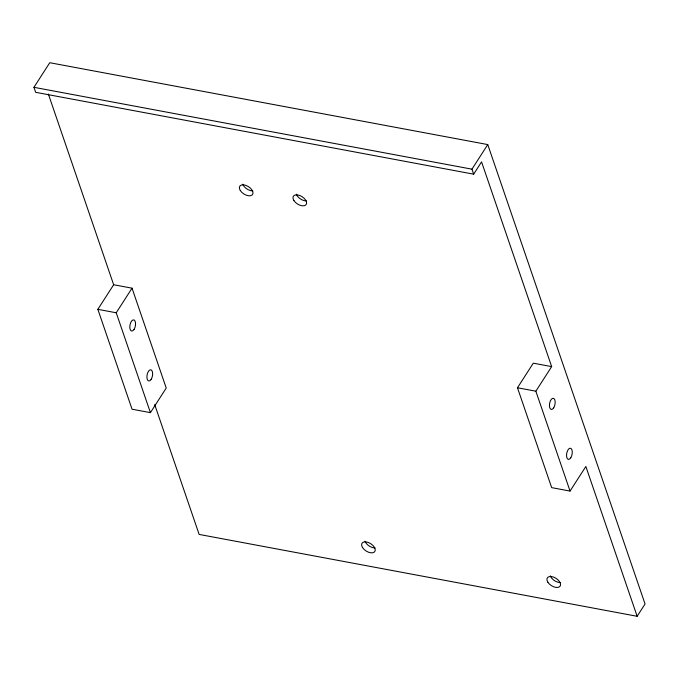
<?xml version="1.0" encoding="UTF-8"?>
<svg xmlns="http://www.w3.org/2000/svg" width="679" height="679" viewBox="0 0 679 679"><rect width="100%" height="100%" fill="white"/><g stroke="black" fill="none" stroke-linecap="round" stroke-linejoin="round"><path stroke-width="1.02" d="M551.662 366.609L533.287 363.172L517.474 387.768L551.671 487.641L570.046 491.07L535.858 391.197L551.662 366.609L481.564 161.874L473.662 174.172L35.656 92.31L33.95 87.311L49.754 62.714L487.76 144.576L645.05 603.987L637.148 616.286L199.142 534.424L154.693 404.591M113.656 284.747L132.04 288.176L166.228 388.048L150.424 412.645L132.049 409.208L97.852 309.335L113.656 284.747L48.37 94.058M150.424 412.645L116.228 312.773L132.04 288.176M473.662 174.172L471.956 169.173L487.76 144.576M570.046 491.07L585.858 466.473L637.148 616.286M33.95 87.311L471.956 169.173M97.852 309.335L116.228 312.773M517.474 387.768L535.858 391.197M306.424 200.925A7.639 4.337 32.7 0 1 296.358 194.194M252.826 190.909A7.639 4.337 32.7 0 1 242.759 184.179M375.063 547.945A7.639 4.337 32.7 0 1 365.005 541.214M560.379 582.582A7.639 4.337 32.7 0 1 550.313 575.851M293.897 200.543A7.639 4.337 32.7 0 0 305.745 205.007A7.639 4.337 32.7 0 0 299.711 195.476A7.639 4.337 32.7 0 0 293.897 200.543M240.298 190.527A7.639 4.337 32.7 0 0 252.138 194.992A7.639 4.337 32.7 0 0 246.112 185.46A7.639 4.337 32.7 0 0 240.298 190.527M362.544 547.563A7.639 4.337 32.7 0 0 374.384 552.027A7.639 4.337 32.7 0 0 368.358 542.496A7.639 4.337 32.7 0 0 362.544 547.563M547.851 582.2A7.639 4.337 32.7 0 0 559.691 586.664A7.639 4.337 32.7 0 0 553.665 577.133A7.639 4.337 32.7 0 0 547.851 582.2M553.674 407.867A5.678 2.724 -79.4 0 0 553.818 398.463A5.678 2.724 -79.4 0 0 549.43 405.278A5.678 2.724 -79.4 0 0 553.674 407.867M570.776 457.799A5.678 2.724 -79.4 0 0 570.912 448.403A5.678 2.724 -79.4 0 0 566.532 455.219A5.678 2.724 -79.4 0 0 570.776 457.799M134.052 329.442A5.678 2.724 -79.4 0 0 134.187 320.038A5.678 2.724 -79.4 0 0 129.808 326.854A5.678 2.724 -79.4 0 0 134.052 329.442M151.145 379.374A5.678 2.724 -79.4 0 0 151.281 369.97A5.678 2.724 -79.4 0 0 146.902 376.794A5.678 2.724 -79.4 0 0 151.145 379.374"/></g></svg>
